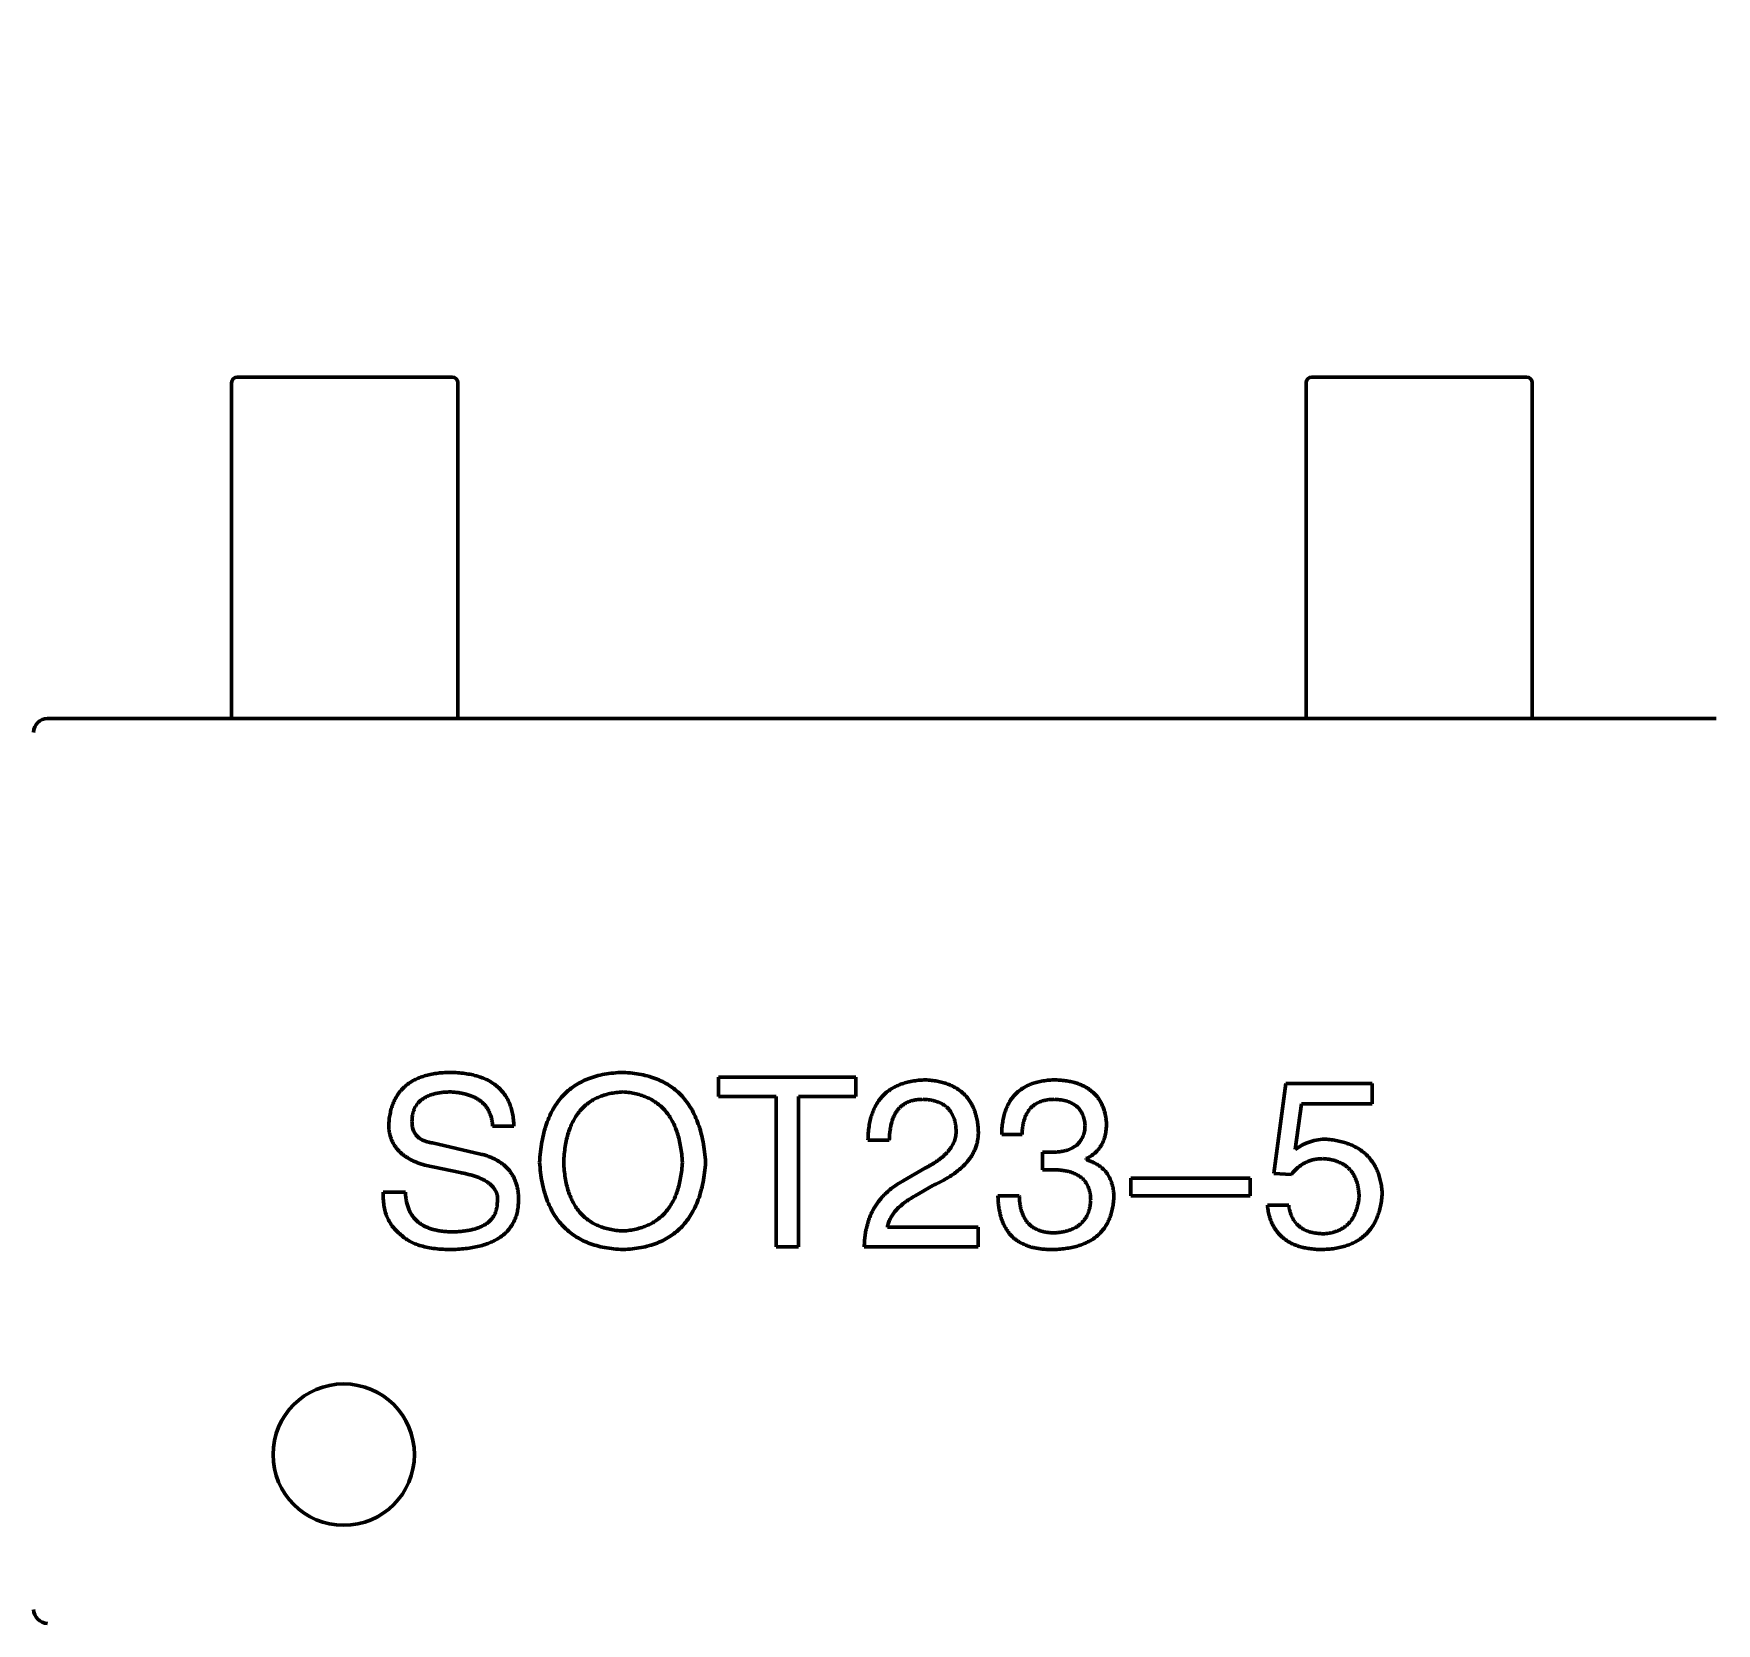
# Model space of a CAD drawing. Header units: millimetres. Extents: x 71 to 428, y 120 to 295.
# Drawn here: x 336.863 to 339.839, y 196.148 to 198.959 of the extents above; entities that cross this region are included whole.
import ezdxf

# ---------------------------------------------------------------- set-up
doc = ezdxf.new("R2010")
doc.units = ezdxf.units.MM
doc.header["$LTSCALE"] = 0.75
doc.layers.add('Dim', color=3, linetype='Continuous', lineweight=25)
doc.layers.add('Visible', color=7, linetype='Continuous', lineweight=50)
doc.styles.get("Standard").update_dxf_attribs({"font": 'arial.ttf'})
doc.dimstyles.new('Dim-ISO-25', dxfattribs={"dimtxt": 3.5, "dimasz": 3.5, "dimexe": 2.1, "dimexo": 2.1, "dimgap": 1.4, "dimtad": 1, "dimzin": 12, "dimdsep": 46, "dimtxsty": 'Standard', "dimcen": 0, "dimazin": 3, "dimtp": 0.1, "dimtm": 0.1, "dimtfac": 0.714286, "dimtmove": 0, "dimatfit": 3, "dimfxl": 1, "dimtzin": 12, "dimarcsym": 0})

# ---------------------------------------------------------------- blocks, each defined once
blk = doc.blocks.new('*D127')
at = {"color": 0, "linetype": 'ByBlock', "lineweight": -2}
for p, q in [((318.3964, 202.3936), (318.3964, 119.8711)), ((354.8964, 148.7044), (354.8964, 119.8711)), ((318.3964, 121.9711), (354.8964, 121.9711))]:
    blk.add_line(p, q, dxfattribs=at)
at = {"color": 0, "linetype": 'ByBlock'}
for points in [[(318.3964, 121.9711), (321.8964, 121.3878), (321.8964, 122.5544)], [(354.8964, 121.9711), (351.3964, 121.3878), (351.3964, 122.5544)]]:
    blk.add_solid(points, dxfattribs=at)
at = {"layer": 'Defpoints', "color": 0, "linetype": 'ByBlock'}
for p in [(318.3964, 204.4936), (354.8964, 150.8044)]:
    blk.add_point(p, dxfattribs=at)
at = {"color": 0, "linetype": 'ByBlock', "lineweight": -2, "insert": (336.6464, 125.1593), "char_height": 3.5, "attachment_point": 5}
blk.add_mtext('\\A0;36.5', dxfattribs=at)

msp = doc.modelspace()

# ---------------------------------------------------------------- linework, layer by layer
at = {"layer": 'Visible'}
for p, q in [((337.2234, 198.3515), (337.6034, 198.3515)), ((339.1234, 198.3515), (339.5034, 198.3515)), ((337.2134, 198.192), (337.2134, 198.3415)), ((337.6134, 198.3415), (337.6134, 198.192)), ((339.1134, 198.192), (339.1134, 198.3415)), ((339.5134, 198.3415), (339.5134, 198.192)), ((337.2134, 198.1343), (337.2134, 198.192)), ((337.6134, 198.192), (337.6134, 198.1343)), ((339.1134, 198.1343), (339.1134, 198.192)), ((339.5134, 198.192), (339.5134, 198.1343)), ((337.2134, 197.9702), (337.2134, 198.1343)), ((337.6134, 198.1343), (337.6134, 197.9702)), ((339.1134, 197.9702), (339.1134, 198.1343)), ((339.5134, 198.1343), (339.5134, 197.9702)), ((337.2134, 197.9702), (337.2134, 197.787)), ((337.6134, 197.787), (337.6134, 197.9702)), ((339.1134, 197.9702), (339.1134, 197.787)), ((339.5134, 197.787), (339.5134, 197.9702)), ((337.2134, 197.787), (337.2134, 197.748)), ((337.6134, 197.748), (337.6134, 197.787)), ((339.1134, 197.787), (339.1134, 197.748)), ((339.5134, 197.748), (339.5134, 197.787)), ((336.8879, 197.748), (336.8884, 197.748)), ((339.8384, 197.748), (336.8884, 197.748)), ((337.6034, 197.748), (337.2234, 197.748)), ((339.5034, 197.748), (339.1234, 197.748)), ((339.8384, 197.748), (339.8388, 197.748)), ((338.0746, 197.1139), (338.0746, 197.0795)), ((338.3172, 197.1139), (338.0746, 197.1139)), ((338.3172, 197.0795), (338.3172, 197.1139)), ((339.0563, 196.9434), (339.0777, 197.1025)), ((339.2301, 197.1025), (339.0777, 197.1025)), ((339.2301, 197.0664), (339.2301, 197.1025)), ((338.0746, 197.0795), (338.1763, 197.0795)), ((338.1763, 197.0795), (338.1763, 196.8139)), ((338.2156, 197.0795), (338.3172, 197.0795)), ((338.2156, 196.8139), (338.2156, 197.0795)), ((339.1055, 197.0664), (339.094, 196.9861)), ((339.1055, 197.0664), (339.2301, 197.0664)), ((337.675, 197.027), (337.7127, 197.027)), ((338.5751, 197.0123), (338.6112, 197.0123)), ((337.5684, 196.9975), (337.6537, 196.9779)), ((338.3387, 197.0025), (338.3764, 197.0025)), ((338.6472, 196.9811), (338.6472, 196.95)), ((338.6669, 196.9811), (338.6472, 196.9811)), ((337.6176, 196.9451), (337.5553, 196.9582)), ((338.401, 196.9303), (338.4403, 196.9533)), ((338.6472, 196.95), (338.6653, 196.95)), ((338.7243, 196.968), (338.7243, 196.9697)), ((338.4534, 196.9221), (338.4223, 196.9041)), ((339.0148, 196.9352), (338.8033, 196.9352)), ((338.8033, 196.9352), (338.8033, 196.9041)), ((339.0148, 196.9041), (339.0148, 196.9352)), ((339.0875, 196.9418), (339.0563, 196.9434)), ((337.5209, 196.9106), (337.4815, 196.9106)), ((338.6063, 196.9041), (338.5685, 196.9041)), ((338.8033, 196.9041), (339.0148, 196.9041)), ((339.0826, 196.8877), (339.0449, 196.8877)), ((338.5338, 196.8484), (338.3731, 196.8484)), ((338.5338, 196.8139), (338.5338, 196.8484)), ((338.1763, 196.8139), (338.2156, 196.8139)), ((338.3321, 196.8139), (338.5338, 196.8139))]:
    msp.add_line(p, q, dxfattribs=at)
at = {"layer": 'Visible', "extrusion": (0, 0, -1)}
for centre, radius in [((-354.8964, 204.496), 47.93), ((-337.4117, 196.4464), 0.125)]:
    msp.add_circle(centre, radius, dxfattribs=at)
for centre, start, end in [((-337.2234, 198.3415), 360, 90), ((-337.6034, 198.3415), 90, 180), ((-339.1234, 198.3415), 360, 90), ((-339.5034, 198.3415), 90, 180)]:
    msp.add_arc(centre, 0.01, start, end, dxfattribs=at)
at = {"layer": 'Visible'}
for centre, radius, start, end in [((336.8884, 197.723), 0.025, 91.0433, 178.9568), ((339.1488, 196.912), 0.0921, 89.3707, 126.4467), ((336.8884, 196.173), 0.025, 181.0433, 268.9568)]:
    msp.add_arc(centre, radius, start, end, dxfattribs=at)
for points, knots in [([(337.4914, 197.0303), (337.4916, 197.0339), (337.4921, 197.0409), (337.494, 197.051), (337.4963, 197.0604), (337.4996, 197.0692), (337.5036, 197.0773), (337.5083, 197.0848), (337.5138, 197.0916), (337.52, 197.0977), (337.527, 197.1031), (337.5347, 197.1079), (337.5432, 197.1119), (337.5523, 197.1153), (337.5623, 197.118), (337.573, 197.1202), (337.5844, 197.1216), (337.5922, 197.1219), (337.5963, 197.1221)], [0, 0, 0, 0, 0.068836, 0.134105, 0.195732, 0.255164, 0.312673, 0.368551, 0.4239, 0.479226, 0.535243, 0.592641, 0.652406, 0.714422, 0.779917, 0.849421, 0.922396, 1, 1, 1, 1]), ([(337.5963, 197.1221), (337.6009, 197.1221), (337.6097, 197.1219), (337.6226, 197.1208), (337.6346, 197.119), (337.6458, 197.1164), (337.6562, 197.1131), (337.6657, 197.109), (337.6742, 197.1041), (337.682, 197.0986), (337.6889, 197.0922), (337.6949, 197.0851), (337.7002, 197.0772), (337.7044, 197.0686), (337.7078, 197.0593), (337.7103, 197.0492), (337.7121, 197.0384), (337.7125, 197.0309), (337.7127, 197.027)], [0, 0, 0, 0, 0.080392, 0.155695, 0.22696, 0.293805, 0.357341, 0.417387, 0.475033, 0.53059, 0.584938, 0.639438, 0.694076, 0.750053, 0.807988, 0.868532, 0.932254, 1, 1, 1, 1]), ([(337.758, 196.9631), (337.7585, 196.9694), (337.7593, 196.9817), (337.7619, 196.9994), (337.7655, 197.0159), (337.7701, 197.0313), (337.7756, 197.0455), (337.7823, 197.0585), (337.7901, 197.0703), (337.7988, 197.0809), (337.8086, 197.0903), (337.8195, 197.0984), (337.8313, 197.1055), (337.8442, 197.1112), (337.8581, 197.1158), (337.873, 197.1192), (337.889, 197.1214), (337.9, 197.1219), (337.9056, 197.1221)], [0, 0, 0, 0, 0.077465, 0.1505, 0.219604, 0.284955, 0.34692, 0.406441, 0.463803, 0.519531, 0.574667, 0.629985, 0.685979, 0.743432, 0.802789, 0.865187, 0.930848, 1, 1, 1, 1]), ([(337.9056, 197.1221), (337.9111, 197.1218), (337.9218, 197.1212), (337.9374, 197.1188), (337.952, 197.1153), (337.9657, 197.1107), (337.9783, 197.1047), (337.99, 197.0977), (338.0006, 197.0895), (338.0103, 197.08), (338.0189, 197.0694), (338.0267, 197.0577), (338.0333, 197.0447), (338.039, 197.0306), (338.0436, 197.0154), (338.0473, 196.999), (338.0501, 196.9815), (338.051, 196.9694), (338.0515, 196.9631)], [0, 0, 0, 0, 0.068404, 0.133351, 0.195034, 0.254442, 0.311776, 0.367479, 0.422913, 0.47825, 0.534578, 0.592177, 0.652079, 0.714535, 0.780143, 0.849324, 0.922433, 1, 1, 1, 1]), ([(338.3387, 197.0025), (338.3388, 197.0066), (338.3391, 197.0147), (338.3404, 197.0265), (338.3425, 197.0375), (338.3454, 197.0477), (338.3491, 197.0572), (338.3535, 197.0659), (338.3588, 197.0737), (338.3648, 197.0808), (338.3715, 197.0872), (338.3791, 197.0927), (338.3875, 197.0974), (338.3965, 197.1013), (338.4064, 197.1045), (338.417, 197.1068), (338.4284, 197.1084), (338.4363, 197.1088), (338.4403, 197.109)], [0, 0, 0, 0, 0.074935, 0.145873, 0.212498, 0.27598, 0.33603, 0.394042, 0.450372, 0.505546, 0.560812, 0.616481, 0.673265, 0.732328, 0.7938, 0.858943, 0.92718, 1, 1, 1, 1]), ([(338.4403, 197.109), (338.4439, 197.1088), (338.4509, 197.1083), (338.461, 197.1068), (338.4704, 197.1045), (338.4793, 197.1019), (338.4874, 197.0984), (338.495, 197.0944), (338.5018, 197.0898), (338.508, 197.0845), (338.5136, 197.0787), (338.5185, 197.0722), (338.5227, 197.0651), (338.5262, 197.0573), (338.5291, 197.049), (338.5314, 197.04), (338.5329, 197.0305), (338.5335, 197.0239), (338.5338, 197.0205)], [0, 0, 0, 0, 0.074847, 0.14558, 0.212628, 0.276599, 0.337792, 0.396608, 0.453638, 0.509854, 0.565589, 0.621545, 0.678777, 0.737222, 0.798388, 0.862259, 0.929312, 1, 1, 1, 1]), ([(338.5751, 197.0123), (338.5752, 197.0161), (338.5755, 197.0236), (338.5768, 197.0344), (338.5787, 197.0445), (338.5815, 197.0539), (338.585, 197.0625), (338.5891, 197.0705), (338.5939, 197.0777), (338.5996, 197.0841), (338.6059, 197.0898), (338.613, 197.0948), (338.6208, 197.0991), (338.6293, 197.1025), (338.6385, 197.1053), (338.6485, 197.1073), (338.6591, 197.1087), (338.6664, 197.1089), (338.6702, 197.109)], [0, 0, 0, 0, 0.074804, 0.144899, 0.211458, 0.274554, 0.334363, 0.392059, 0.448123, 0.503024, 0.558154, 0.613471, 0.670844, 0.729926, 0.792003, 0.857405, 0.926768, 1, 1, 1, 1]), ([(338.6702, 197.109), (338.6736, 197.1088), (338.6803, 197.1085), (338.6901, 197.1072), (338.6992, 197.1055), (338.7077, 197.1031), (338.7156, 197.1003), (338.7228, 197.0968), (338.7294, 197.0928), (338.7354, 197.0882), (338.7408, 197.0831), (338.7455, 197.0774), (338.7496, 197.0712), (338.753, 197.0644), (338.7558, 197.0571), (338.758, 197.0492), (338.7596, 197.0408), (338.7601, 197.0349), (338.7604, 197.032)], [0, 0, 0, 0, 0.077845, 0.151584, 0.221397, 0.287366, 0.350104, 0.410398, 0.467998, 0.524388, 0.579979, 0.635152, 0.690917, 0.747936, 0.806661, 0.867861, 0.932479, 1, 1, 1, 1]), ([(337.5996, 197.0877), (337.5969, 197.0876), (337.5916, 197.0873), (337.584, 197.0867), (337.5769, 197.0854), (337.5703, 197.0839), (337.5642, 197.082), (337.5586, 197.0797), (337.5537, 197.0769), (337.5491, 197.0739), (337.5452, 197.0704), (337.5417, 197.0665), (337.5388, 197.0622), (337.5364, 197.0576), (337.5346, 197.0525), (337.5333, 197.0471), (337.5325, 197.0413), (337.5324, 197.0373), (337.5324, 197.0352)], [0, 0, 0, 0, 0.084203, 0.163004, 0.23749, 0.307054, 0.372941, 0.434825, 0.493521, 0.549046, 0.603712, 0.656607, 0.709869, 0.763474, 0.818856, 0.875778, 0.93657, 1, 1, 1, 1]), ([(337.675, 197.027), (337.6748, 197.0294), (337.6745, 197.0339), (337.6732, 197.0405), (337.6715, 197.0466), (337.6691, 197.0523), (337.6664, 197.0577), (337.6629, 197.0625), (337.659, 197.067), (337.6545, 197.071), (337.6495, 197.0746), (337.644, 197.0778), (337.6379, 197.0805), (337.6312, 197.0828), (337.6241, 197.0847), (337.6164, 197.0862), (337.6082, 197.0872), (337.6025, 197.0875), (337.5996, 197.0877)], [0, 0, 0, 0, 0.06478, 0.125818, 0.184742, 0.241596, 0.29678, 0.35108, 0.405518, 0.460702, 0.517804, 0.576089, 0.63758, 0.702308, 0.770179, 0.84276, 0.919058, 1, 1, 1, 1]), ([(337.9056, 197.0877), (337.9015, 197.0874), (337.8936, 197.0868), (337.8822, 197.0849), (337.8715, 197.082), (337.8615, 197.0783), (337.8523, 197.0736), (337.8439, 197.068), (337.8362, 197.0615), (337.8292, 197.0542), (337.823, 197.0459), (337.8175, 197.0367), (337.8128, 197.0266), (337.8088, 197.0156), (337.8056, 197.0038), (337.8033, 196.991), (337.8014, 196.9774), (337.8009, 196.968), (337.8007, 196.9631)], [0, 0, 0, 0, 0.06667, 0.129658, 0.190139, 0.248038, 0.303867, 0.359209, 0.413876, 0.468829, 0.52527, 0.583633, 0.644086, 0.707738, 0.774507, 0.845482, 0.920473, 1, 1, 1, 1]), ([(338.0105, 196.9631), (338.0102, 196.9679), (338.0096, 196.9772), (338.0076, 196.9906), (338.005, 197.0032), (338.0017, 197.015), (337.9977, 197.0259), (337.9929, 197.0359), (337.9874, 197.0451), (337.9812, 197.0533), (337.9742, 197.0607), (337.9665, 197.0673), (337.9581, 197.0729), (337.949, 197.0777), (337.9392, 197.0815), (337.9286, 197.0845), (337.9174, 197.0867), (337.9096, 197.0873), (337.9056, 197.0877)], [0, 0, 0, 0, 0.079097, 0.153697, 0.224326, 0.291279, 0.35513, 0.415943, 0.474382, 0.530908, 0.586446, 0.641669, 0.696799, 0.752984, 0.811174, 0.871243, 0.933815, 1, 1, 1, 1]), ([(338.4354, 197.0746), (338.4331, 197.0745), (338.4286, 197.0744), (338.422, 197.0735), (338.4159, 197.0722), (338.4102, 197.0702), (338.405, 197.0677), (338.4001, 197.0646), (338.3958, 197.0609), (338.3919, 197.0566), (338.3883, 197.0518), (338.3853, 197.0464), (338.3828, 197.0404), (338.3806, 197.0339), (338.3788, 197.0268), (338.3776, 197.0192), (338.3767, 197.011), (338.3765, 197.0054), (338.3764, 197.0025)], [0, 0, 0, 0, 0.065945, 0.127767, 0.186553, 0.242898, 0.297728, 0.351599, 0.404854, 0.459191, 0.515338, 0.573322, 0.634405, 0.698538, 0.767039, 0.84022, 0.917406, 1, 1, 1, 1]), ([(338.4944, 197.0221), (338.4942, 197.0242), (338.4939, 197.0282), (338.4929, 197.034), (338.4914, 197.0394), (338.4896, 197.0444), (338.4873, 197.0491), (338.4847, 197.0534), (338.4815, 197.0572), (338.4781, 197.0608), (338.4741, 197.0638), (338.4698, 197.0666), (338.4651, 197.0688), (338.4599, 197.0708), (338.4544, 197.0723), (338.4484, 197.0736), (338.442, 197.0742), (338.4376, 197.0745), (338.4354, 197.0746)], [0, 0, 0, 0, 0.069456, 0.136175, 0.198596, 0.258993, 0.316838, 0.37342, 0.428889, 0.48454, 0.540119, 0.597644, 0.65702, 0.718534, 0.783117, 0.851564, 0.923888, 1, 1, 1, 1]), ([(338.6685, 197.0746), (338.6663, 197.0745), (338.6619, 197.0745), (338.6556, 197.0737), (338.6496, 197.0725), (338.6441, 197.0708), (338.639, 197.0686), (338.6343, 197.0659), (338.63, 197.0628), (338.6262, 197.0591), (338.6228, 197.0549), (338.6199, 197.0502), (338.6174, 197.0451), (338.6152, 197.0395), (338.6135, 197.0334), (338.6124, 197.0267), (338.6115, 197.0197), (338.6113, 197.0148), (338.6112, 197.0123)], [0, 0, 0, 0, 0.069877, 0.136363, 0.198671, 0.257968, 0.315462, 0.370709, 0.425568, 0.479847, 0.535753, 0.592303, 0.651386, 0.713311, 0.778642, 0.84836, 0.921866, 1, 1, 1, 1]), ([(338.7226, 197.0287), (338.7225, 197.0305), (338.7221, 197.034), (338.7211, 197.039), (338.7198, 197.0438), (338.7181, 197.0481), (338.7161, 197.0522), (338.7135, 197.0559), (338.7108, 197.0594), (338.7075, 197.0624), (338.7039, 197.0651), (338.7, 197.0674), (338.6957, 197.0695), (338.6909, 197.0712), (338.6858, 197.0725), (338.6804, 197.0736), (338.6746, 197.0743), (338.6706, 197.0745), (338.6685, 197.0746)], [0, 0, 0, 0, 0.067655, 0.132224, 0.194132, 0.253145, 0.309858, 0.366002, 0.421361, 0.47702, 0.532632, 0.590536, 0.65067, 0.713258, 0.779588, 0.848803, 0.921949, 1, 1, 1, 1]), ([(337.5324, 197.0352), (337.5324, 197.0326), (337.5326, 197.0277), (337.5343, 197.0207), (337.5372, 197.0145), (337.5413, 197.0092), (337.5464, 197.0048), (337.5528, 197.0015), (337.5602, 196.9989), (337.5656, 196.998), (337.5684, 196.9975)], [0, 0, 0, 0, 0.134138, 0.255838, 0.370401, 0.482261, 0.596442, 0.718083, 0.851977, 1, 1, 1, 1]), ([(337.5553, 196.9582), (337.5527, 196.9589), (337.5476, 196.9604), (337.5404, 196.9632), (337.5336, 196.9661), (337.5274, 196.9694), (337.5216, 196.9729), (337.5163, 196.9766), (337.5116, 196.9808), (337.5073, 196.9852), (337.5036, 196.9898), (337.5003, 196.9947), (337.4975, 197), (337.4953, 197.0055), (337.4935, 197.0114), (337.4922, 197.0174), (337.4915, 197.0238), (337.4914, 197.0281), (337.4914, 197.0303)], [0, 0, 0, 0, 0.077579, 0.15134, 0.221454, 0.288879, 0.352917, 0.414855, 0.474849, 0.533069, 0.58957, 0.64601, 0.702284, 0.759237, 0.816825, 0.876066, 0.936762, 1, 1, 1, 1]), ([(338.4403, 196.9533), (338.4426, 196.9545), (338.4472, 196.9569), (338.4536, 196.9607), (338.4596, 196.9646), (338.4652, 196.9685), (338.4702, 196.9726), (338.4748, 196.9767), (338.4789, 196.9808), (338.4825, 196.9852), (338.4857, 196.9895), (338.4884, 196.9939), (338.4906, 196.9984), (338.4924, 197.003), (338.4936, 197.0077), (338.4944, 197.0125), (338.4947, 197.0173), (338.4945, 197.0205), (338.4944, 197.0221)], [0, 0, 0, 0, 0.084365, 0.165386, 0.24176, 0.314729, 0.38433, 0.449952, 0.513164, 0.5734, 0.630824, 0.68644, 0.740136, 0.792605, 0.844515, 0.896112, 0.947763, 1, 1, 1, 1]), ([(338.5338, 197.0205), (338.5338, 197.018), (338.534, 197.013), (338.5333, 197.0057), (338.532, 196.9985), (338.5301, 196.9915), (338.5274, 196.9848), (338.5241, 196.9781), (338.52, 196.9717), (338.5153, 196.9655), (338.51, 196.9594), (338.5039, 196.9535), (338.4972, 196.9478), (338.4897, 196.9422), (338.4816, 196.9369), (338.4729, 196.9318), (338.4634, 196.9267), (338.4568, 196.9237), (338.4534, 196.9221)], [0, 0, 0, 0, 0.055083, 0.109453, 0.162685, 0.21614, 0.26961, 0.324284, 0.380202, 0.437433, 0.497084, 0.559152, 0.624288, 0.692446, 0.763862, 0.838743, 0.917269, 1, 1, 1, 1]), ([(338.6669, 196.9811), (338.6691, 196.9812), (338.6733, 196.9814), (338.6795, 196.9821), (338.6853, 196.9832), (338.6906, 196.9846), (338.6956, 196.9864), (338.7001, 196.9885), (338.7042, 196.9909), (338.7079, 196.9937), (338.7112, 196.9969), (338.7141, 197.0005), (338.7166, 197.0043), (338.7187, 197.0085), (338.7203, 197.0131), (338.7215, 197.0179), (338.7223, 197.0232), (338.7225, 197.0268), (338.7226, 197.0287)], [0, 0, 0, 0, 0.079415, 0.154091, 0.22508, 0.29186, 0.355026, 0.415127, 0.472418, 0.528511, 0.583551, 0.638361, 0.693547, 0.750023, 0.807857, 0.868401, 0.932259, 1, 1, 1, 1]), ([(338.7604, 197.032), (338.7603, 197.0283), (338.7601, 197.0212), (338.7584, 197.011), (338.7555, 197.0018), (338.7516, 196.9934), (338.7464, 196.986), (338.7402, 196.9794), (338.7327, 196.9739), (338.7271, 196.9711), (338.7243, 196.9697)], [0, 0, 0, 0, 0.143686, 0.277942, 0.40333, 0.521785, 0.638573, 0.755208, 0.874773, 1, 1, 1, 1]), ([(337.6537, 196.9779), (337.6564, 196.9771), (337.6617, 196.9758), (337.6693, 196.9731), (337.6764, 196.9701), (337.683, 196.9667), (337.6891, 196.9629), (337.6947, 196.9588), (337.6997, 196.9542), (337.7042, 196.9493), (337.7081, 196.9439), (337.7115, 196.9382), (337.7145, 196.9321), (337.7168, 196.9256), (337.7186, 196.9187), (337.72, 196.9114), (337.7208, 196.9038), (337.7208, 196.8986), (337.7209, 196.8959)], [0, 0, 0, 0, 0.072751, 0.141929, 0.208516, 0.272182, 0.333757, 0.393208, 0.451364, 0.508429, 0.565683, 0.622944, 0.680993, 0.740593, 0.801273, 0.865119, 0.930889, 1, 1, 1, 1]), ([(339.1498, 197.0041), (339.1535, 197.0037), (339.1608, 197.0029), (339.1713, 197.001), (339.1811, 196.9984), (339.1903, 196.9953), (339.1988, 196.9914), (339.2067, 196.9871), (339.2138, 196.982), (339.2204, 196.9763), (339.2262, 196.9701), (339.2314, 196.9632), (339.2359, 196.9556), (339.2397, 196.9475), (339.2428, 196.9388), (339.2453, 196.9294), (339.2472, 196.9194), (339.2478, 196.9125), (339.2481, 196.909)], [0, 0, 0, 0, 0.074169, 0.144191, 0.211174, 0.274715, 0.33616, 0.395289, 0.452703, 0.509444, 0.565799, 0.622393, 0.679639, 0.738541, 0.799819, 0.863216, 0.929944, 1, 1, 1, 1]), ([(337.9056, 196.809), (337.9, 196.8093), (337.8891, 196.8099), (337.8734, 196.8122), (337.8586, 196.8157), (337.8448, 196.8202), (337.832, 196.8259), (337.8202, 196.8327), (337.8095, 196.8408), (337.7997, 196.8499), (337.7909, 196.8601), (337.7831, 196.8715), (337.7764, 196.884), (337.7707, 196.8977), (337.766, 196.9124), (337.7622, 196.9283), (337.7595, 196.9453), (337.7585, 196.9571), (337.758, 196.9631)], [0, 0, 0, 0, 0.069921, 0.13632, 0.199383, 0.259783, 0.318143, 0.374744, 0.430395, 0.485853, 0.541978, 0.599106, 0.658238, 0.719856, 0.78435, 0.852395, 0.924079, 1, 1, 1, 1]), ([(337.8007, 196.9631), (337.8009, 196.9584), (337.8014, 196.9492), (337.8032, 196.936), (337.8056, 196.9236), (337.8088, 196.912), (337.8129, 196.9013), (337.8175, 196.8915), (337.823, 196.8826), (337.8292, 196.8745), (337.8362, 196.8673), (337.8439, 196.861), (337.8524, 196.8556), (337.8615, 196.851), (337.8715, 196.8473), (337.8822, 196.8446), (337.8936, 196.8426), (337.9015, 196.8421), (337.9056, 196.8418)], [0, 0, 0, 0, 0.078378, 0.152832, 0.222566, 0.289047, 0.352083, 0.412232, 0.470037, 0.52626, 0.581558, 0.636408, 0.692036, 0.748558, 0.807098, 0.868409, 0.93235, 1, 1, 1, 1]), ([(338.0515, 196.9631), (338.051, 196.9571), (338.0501, 196.9453), (338.0473, 196.9283), (338.0436, 196.9124), (338.0389, 196.8977), (338.0333, 196.884), (338.0266, 196.8715), (338.0189, 196.8601), (338.0103, 196.8499), (338.0006, 196.8407), (337.99, 196.8328), (337.9783, 196.8259), (337.9657, 196.8202), (337.952, 196.8157), (337.9374, 196.8122), (337.9218, 196.8099), (337.9111, 196.8093), (337.9056, 196.809)], [0, 0, 0, 0, 0.07634, 0.148419, 0.216781, 0.281552, 0.343412, 0.402749, 0.460048, 0.516152, 0.571543, 0.627297, 0.683549, 0.741533, 0.801782, 0.864449, 0.930457, 1, 1, 1, 1]), ([(337.9056, 196.8418), (337.9096, 196.8421), (337.9174, 196.8428), (337.9286, 196.845), (337.9392, 196.8479), (337.949, 196.8516), (337.9581, 196.8563), (337.9665, 196.8618), (337.9742, 196.8681), (337.9812, 196.8754), (337.9874, 196.8834), (337.9929, 196.8923), (337.9977, 196.902), (338.0018, 196.9126), (338.005, 196.9241), (338.0076, 196.9363), (338.0096, 196.9494), (338.0102, 196.9585), (338.0105, 196.9631)], [0, 0, 0, 0, 0.067164, 0.130694, 0.191591, 0.250427, 0.307316, 0.362916, 0.418332, 0.473984, 0.530299, 0.588474, 0.649, 0.711927, 0.778273, 0.847993, 0.922058, 1, 1, 1, 1]), ([(338.7325, 196.8959), (338.7324, 196.8981), (338.7324, 196.9023), (338.7316, 196.9085), (338.7302, 196.9142), (338.7284, 196.9196), (338.726, 196.9245), (338.7231, 196.9289), (338.7197, 196.933), (338.7157, 196.9366), (338.7112, 196.9397), (338.7062, 196.9426), (338.7006, 196.9448), (338.6946, 196.9467), (338.688, 196.9483), (338.6809, 196.9492), (338.6732, 196.9499), (338.668, 196.95), (338.6653, 196.95)], [0, 0, 0, 0, 0.066518, 0.129194, 0.188613, 0.245254, 0.300032, 0.353805, 0.407079, 0.461108, 0.516272, 0.574141, 0.634837, 0.699275, 0.767504, 0.840272, 0.917505, 1, 1, 1, 1]), ([(338.7243, 196.968), (338.7263, 196.9674), (338.7302, 196.9661), (338.7358, 196.9639), (338.7409, 196.9612), (338.7458, 196.9584), (338.7502, 196.9552), (338.7543, 196.9517), (338.758, 196.948), (338.7613, 196.9439), (338.7641, 196.9395), (338.7666, 196.9349), (338.7688, 196.9299), (338.7704, 196.9246), (338.7719, 196.9191), (338.7727, 196.9133), (338.7734, 196.9071), (338.7734, 196.903), (338.7735, 196.9008)], [0, 0, 0, 0, 0.069445, 0.136039, 0.200011, 0.261745, 0.322328, 0.381403, 0.438864, 0.496655, 0.554398, 0.612391, 0.672266, 0.733005, 0.79604, 0.861293, 0.928785, 1, 1, 1, 1]), ([(339.1432, 196.9697), (339.1404, 196.9696), (339.1349, 196.9694), (339.1269, 196.9681), (339.1192, 196.9659), (339.112, 196.9628), (339.1052, 196.9589), (339.0988, 196.9541), (339.0928, 196.9484), (339.0893, 196.944), (339.0875, 196.9418)], [0, 0, 0, 0, 0.129611, 0.255135, 0.377151, 0.497362, 0.617547, 0.740801, 0.867529, 1, 1, 1, 1]), ([(339.2072, 196.9041), (339.207, 196.9066), (339.2067, 196.9115), (339.2055, 196.9186), (339.2041, 196.9253), (339.2021, 196.9315), (339.1996, 196.9372), (339.1968, 196.9425), (339.1934, 196.9474), (339.1896, 196.9517), (339.1854, 196.9556), (339.1807, 196.959), (339.1755, 196.962), (339.1699, 196.9644), (339.1639, 196.9665), (339.1574, 196.968), (339.1505, 196.9691), (339.1457, 196.9695), (339.1432, 196.9697)], [0, 0, 0, 0, 0.073549, 0.143536, 0.210228, 0.273048, 0.333445, 0.391906, 0.448817, 0.504546, 0.560621, 0.616911, 0.67411, 0.733659, 0.795545, 0.859934, 0.928168, 1, 1, 1, 1]), ([(337.6832, 196.891), (337.6834, 196.8927), (337.6838, 196.8959), (337.6837, 196.9008), (337.683, 196.9054), (337.6817, 196.9098), (337.6797, 196.914), (337.6771, 196.9179), (337.6738, 196.9216), (337.67, 196.9251), (337.6656, 196.9284), (337.6605, 196.9314), (337.6549, 196.9343), (337.6486, 196.9369), (337.6418, 196.9393), (337.6343, 196.9415), (337.6261, 196.9434), (337.6205, 196.9445), (337.6176, 196.9451)], [0, 0, 0, 0, 0.053261, 0.103726, 0.152241, 0.20033, 0.248334, 0.297765, 0.349381, 0.403176, 0.461175, 0.522521, 0.58908, 0.660373, 0.73694, 0.818802, 0.9068, 1, 1, 1, 1]), ([(338.3321, 196.8139), (338.3322, 196.8172), (338.3325, 196.8237), (338.3335, 196.8332), (338.3349, 196.8424), (338.3369, 196.8513), (338.3394, 196.8598), (338.3425, 196.868), (338.346, 196.8758), (338.3501, 196.8832), (338.3546, 196.8904), (338.3598, 196.8971), (338.3653, 196.9036), (338.3715, 196.9096), (338.378, 196.9154), (338.3852, 196.9207), (338.3928, 196.9258), (338.3982, 196.9288), (338.401, 196.9303)], [0, 0, 0, 0, 0.069512, 0.136307, 0.201431, 0.265186, 0.327322, 0.388242, 0.448098, 0.507757, 0.566952, 0.626243, 0.686026, 0.745963, 0.807549, 0.869906, 0.934172, 1, 1, 1, 1]), ([(337.5127, 196.8352), (337.5101, 196.8374), (337.5049, 196.8416), (337.4983, 196.849), (337.4927, 196.8573), (337.4883, 196.8664), (337.4848, 196.8763), (337.4827, 196.8871), (337.4814, 196.8986), (337.4815, 196.9066), (337.4815, 196.9106)], [0, 0, 0, 0, 0.118525, 0.23537, 0.351251, 0.469113, 0.591533, 0.719982, 0.855722, 1, 1, 1, 1]), ([(337.5209, 196.9106), (337.521, 196.9079), (337.5212, 196.9025), (337.5224, 196.8946), (337.5241, 196.8873), (337.5265, 196.8805), (337.5294, 196.8741), (337.5331, 196.8684), (337.5373, 196.8632), (337.5421, 196.8585), (337.5476, 196.8543), (337.5537, 196.8507), (337.5604, 196.8476), (337.5677, 196.8451), (337.5756, 196.843), (337.5842, 196.8415), (337.5933, 196.8405), (337.5996, 196.8403), (337.6029, 196.8402)], [0, 0, 0, 0, 0.067961, 0.132534, 0.193672, 0.252403, 0.308678, 0.363904, 0.418121, 0.472753, 0.52822, 0.585973, 0.646018, 0.708979, 0.775045, 0.84596, 0.920665, 1, 1, 1, 1]), ([(337.7209, 196.8959), (337.7207, 196.8925), (337.7204, 196.8859), (337.7189, 196.8763), (337.7164, 196.8674), (337.7131, 196.8591), (337.7088, 196.8514), (337.7036, 196.8443), (337.6976, 196.8379), (337.6906, 196.8322), (337.6827, 196.827), (337.6739, 196.8226), (337.6643, 196.8187), (337.6537, 196.8155), (337.6422, 196.8129), (337.6299, 196.8109), (337.6167, 196.8096), (337.6076, 196.8092), (337.6029, 196.809)], [0, 0, 0, 0, 0.061517, 0.119952, 0.175693, 0.229615, 0.282096, 0.334955, 0.388, 0.44231, 0.499094, 0.558437, 0.621096, 0.687954, 0.758841, 0.834074, 0.91461, 1, 1, 1, 1]), ([(337.6029, 196.8402), (337.606, 196.8402), (337.6122, 196.8404), (337.6211, 196.8412), (337.6295, 196.8424), (337.6372, 196.8438), (337.6444, 196.8457), (337.6509, 196.8479), (337.6569, 196.8505), (337.6622, 196.8535), (337.667, 196.8569), (337.6711, 196.8607), (337.6747, 196.8648), (337.6776, 196.8693), (337.68, 196.8742), (337.6816, 196.8795), (337.6829, 196.8851), (337.6831, 196.889), (337.6832, 196.891)], [0, 0, 0, 0, 0.089755, 0.174059, 0.253071, 0.327468, 0.396613, 0.46183, 0.522444, 0.580263, 0.63432, 0.686889, 0.737513, 0.787901, 0.838496, 0.890164, 0.94383, 1, 1, 1, 1]), ([(338.4223, 196.9041), (338.4188, 196.9021), (338.412, 196.8981), (338.4027, 196.8917), (338.3947, 196.885), (338.3879, 196.8781), (338.3823, 196.8711), (338.3779, 196.8637), (338.3747, 196.8562), (338.3736, 196.851), (338.3731, 196.8484)], [0, 0, 0, 0, 0.158292, 0.304606, 0.440272, 0.565336, 0.681745, 0.791834, 0.896966, 1, 1, 1, 1]), ([(338.6128, 196.8188), (338.6111, 196.8197), (338.6076, 196.8213), (338.6028, 196.8244), (338.5982, 196.8277), (338.594, 196.8315), (338.5901, 196.8356), (338.5865, 196.84), (338.5833, 196.8448), (338.5804, 196.85), (338.5778, 196.8555), (338.5754, 196.8614), (338.5735, 196.8677), (338.5719, 196.8743), (338.5705, 196.8812), (338.5695, 196.8885), (338.5688, 196.8962), (338.5686, 196.9014), (338.5685, 196.9041)], [0, 0, 0, 0, 0.056906, 0.113264, 0.168825, 0.223843, 0.279195, 0.335267, 0.392098, 0.450414, 0.51054, 0.572219, 0.636652, 0.703156, 0.773102, 0.845505, 0.921063, 1, 1, 1, 1]), ([(338.6063, 196.9041), (338.6064, 196.9014), (338.6066, 196.8963), (338.6075, 196.8889), (338.6088, 196.8819), (338.6106, 196.8755), (338.6129, 196.8696), (338.6157, 196.8641), (338.6189, 196.8593), (338.6225, 196.8548), (338.6267, 196.851), (338.6313, 196.8476), (338.6364, 196.8448), (338.642, 196.8425), (338.6479, 196.8407), (338.6544, 196.8394), (338.6613, 196.8386), (338.6661, 196.8386), (338.6685, 196.8385)], [0, 0, 0, 0, 0.07723, 0.149593, 0.217944, 0.282232, 0.34411, 0.402297, 0.458791, 0.513966, 0.568538, 0.623291, 0.679957, 0.737243, 0.798142, 0.86118, 0.928728, 1, 1, 1, 1]), ([(338.7735, 196.9008), (338.7732, 196.8972), (338.7727, 196.8902), (338.7709, 196.8801), (338.7684, 196.8707), (338.7651, 196.8619), (338.7611, 196.8538), (338.7563, 196.8463), (338.7508, 196.8396), (338.7445, 196.8334), (338.7374, 196.828), (338.7295, 196.8233), (338.7209, 196.8192), (338.7116, 196.8158), (338.7015, 196.8131), (338.6906, 196.811), (338.679, 196.8096), (338.671, 196.8092), (338.6669, 196.809)], [0, 0, 0, 0, 0.068236, 0.132937, 0.194125, 0.253174, 0.310181, 0.365986, 0.421096, 0.476216, 0.532352, 0.590232, 0.649824, 0.71274, 0.778406, 0.848058, 0.921922, 1, 1, 1, 1]), ([(338.6685, 196.8385), (338.671, 196.8387), (338.6758, 196.839), (338.6827, 196.8401), (338.6892, 196.8415), (338.6952, 196.8432), (338.7008, 196.8454), (338.7059, 196.848), (338.7107, 196.851), (338.7149, 196.8544), (338.7187, 196.8583), (338.7221, 196.8624), (338.7249, 196.8671), (338.7274, 196.872), (338.7294, 196.8774), (338.7309, 196.8832), (338.732, 196.8894), (338.7323, 196.8937), (338.7325, 196.8959)], [0, 0, 0, 0, 0.076694, 0.149502, 0.218019, 0.283183, 0.345589, 0.405199, 0.462852, 0.519478, 0.575313, 0.630559, 0.687006, 0.744638, 0.804006, 0.866059, 0.931486, 1, 1, 1, 1]), ([(339.14, 196.809), (339.1364, 196.8091), (339.1296, 196.8093), (339.1196, 196.8105), (339.1103, 196.8121), (339.1015, 196.8144), (339.0934, 196.8172), (339.0859, 196.8207), (339.0789, 196.8247), (339.0727, 196.8294), (339.067, 196.8346), (339.062, 196.8405), (339.0575, 196.8469), (339.0538, 196.8539), (339.0505, 196.8615), (339.048, 196.8697), (339.046, 196.8785), (339.0453, 196.8846), (339.0449, 196.8877)], [0, 0, 0, 0, 0.07675, 0.149009, 0.217978, 0.283063, 0.345633, 0.405367, 0.463029, 0.519693, 0.575209, 0.63084, 0.687188, 0.744755, 0.80458, 0.866456, 0.931455, 1, 1, 1, 1]), ([(339.0826, 196.8877), (339.0829, 196.8856), (339.0835, 196.8816), (339.0849, 196.8759), (339.0867, 196.8705), (339.0889, 196.8655), (339.0915, 196.8609), (339.0946, 196.8567), (339.098, 196.8529), (339.1018, 196.8495), (339.106, 196.8465), (339.1106, 196.844), (339.1157, 196.8417), (339.1211, 196.8399), (339.1269, 196.8385), (339.1331, 196.8376), (339.1397, 196.837), (339.1442, 196.8369), (339.1465, 196.8369)], [0, 0, 0, 0, 0.06824, 0.133365, 0.195311, 0.254979, 0.31258, 0.369355, 0.42502, 0.480685, 0.537071, 0.594926, 0.654594, 0.71717, 0.782295, 0.851087, 0.923352, 1, 1, 1, 1]), ([(339.2481, 196.909), (339.2478, 196.905), (339.2471, 196.8973), (339.2453, 196.8861), (339.2425, 196.8757), (339.2391, 196.866), (339.235, 196.857), (339.23, 196.8488), (339.2244, 196.8413), (339.218, 196.8347), (339.2107, 196.8288), (339.2028, 196.8236), (339.1941, 196.8192), (339.1847, 196.8157), (339.1746, 196.8128), (339.1637, 196.8108), (339.1521, 196.8094), (339.1441, 196.8092), (339.14, 196.809)], [0, 0, 0, 0, 0.072059, 0.140306, 0.204979, 0.266634, 0.325874, 0.383142, 0.43925, 0.494606, 0.550243, 0.607052, 0.665283, 0.725601, 0.788702, 0.855342, 0.925663, 1, 1, 1, 1]), ([(339.1465, 196.8369), (339.1488, 196.8371), (339.1532, 196.8376), (339.1596, 196.8389), (339.1656, 196.8407), (339.1712, 196.8428), (339.1764, 196.8455), (339.1812, 196.8486), (339.1856, 196.8521), (339.1897, 196.8561), (339.1932, 196.8605), (339.1965, 196.8654), (339.1993, 196.8708), (339.2016, 196.8766), (339.2036, 196.8828), (339.2053, 196.8895), (339.2065, 196.8966), (339.2069, 196.9016), (339.2072, 196.9041)], [0, 0, 0, 0, 0.067726, 0.132546, 0.194993, 0.254797, 0.312461, 0.369383, 0.42535, 0.481426, 0.538244, 0.596335, 0.656445, 0.71861, 0.783506, 0.852071, 0.923924, 1, 1, 1, 1]), ([(337.6029, 196.809), (337.5977, 196.8091), (337.5878, 196.8092), (337.5736, 196.8104), (337.5605, 196.8125), (337.5486, 196.8153), (337.5378, 196.819), (337.5283, 196.8235), (337.5198, 196.8288), (337.515, 196.8331), (337.5127, 196.8352)], [0, 0, 0, 0, 0.160387, 0.308627, 0.445399, 0.572622, 0.690197, 0.799182, 0.90196, 1, 1, 1, 1]), ([(338.6669, 196.809), (338.6641, 196.8091), (338.6587, 196.8091), (338.6508, 196.8095), (338.6433, 196.8103), (338.6363, 196.8114), (338.6297, 196.8127), (338.6237, 196.8144), (338.618, 196.8164), (338.6145, 196.818), (338.6128, 196.8188)], [0, 0, 0, 0, 0.15115, 0.29371, 0.429149, 0.55661, 0.677302, 0.791017, 0.898045, 1, 1, 1, 1])]:
    msp.add_open_spline(points, degree=3, knots=knots, dxfattribs=at)

# ---------------------------------------------------------------- dimensions: what is measured, and where the dimension line sits
at = {"layer": 'Dim'}
dim = msp.add_linear_dim(base=(354.8964, 121.9711), p1=(318.3964, 204.4936), p2=(354.8964, 150.8044), dimstyle='Dim-ISO-25', dxfattribs=at)
dim.commit()
dim.dimension.update_dxf_attribs({"geometry": '*D127', "text_midpoint": (336.6464, 125.1593)})

doc.saveas('drawing.dxf')
